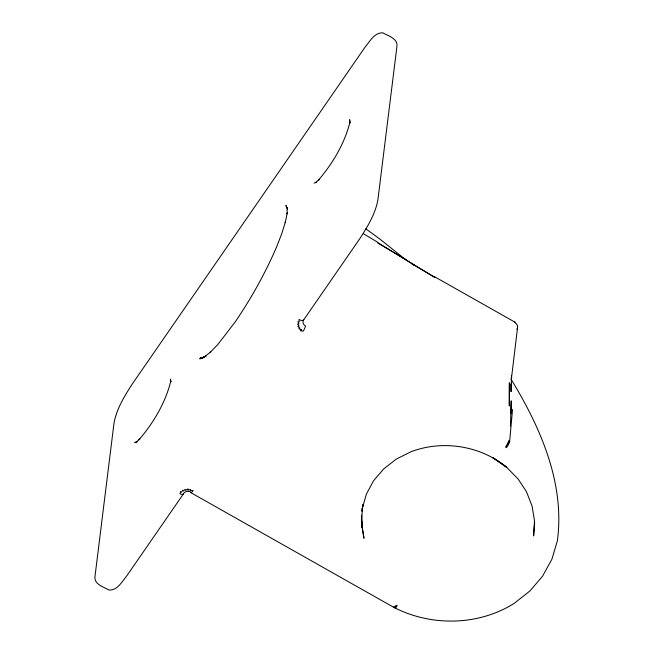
<?xml version="1.0" encoding="UTF-8"?>
<svg xmlns="http://www.w3.org/2000/svg" width="654" height="654" viewBox="0 0 654 654"><rect width="100%" height="100%" fill="white"/><g stroke="black" fill="none" stroke-linecap="round" stroke-linejoin="round"><path stroke-width="0.98" d="M511.019 413.393L511.207 400.837L510.447 426.114M534.653 522.342L533.615 535.945L534.498 520.87L532.103 506.155L526.478 491.734L518.058 478.924L506.662 467.316L492.92 457.686L506.858 467.381C480.526 445.685 442.832 439.651 410.974 451.751L396.267 459.124L383.8 468.82L373.606 480.715L366.453 493.942L362.251 508.518L363.035 504.365M509.638 441.524L508.55 440.796A5.199 1.006 -60.5 0 1 506.278 445.971L505.575 447.058L506.458 447.671A5.199 1.104 -58.1 0 0 509.638 441.524L512.532 409.535M517.633 326.918L511.248 380.056L511.518 375.698L511.232 391.435L511.101 388.582M362.03 510.627L362.398 507.986L361.531 523.102L363.943 538.168L361.531 523.102L361.539 515.139L362.152 527.631L362.005 525.816M361.997 511.273L363.06 504.577M395.776 606.193L396.21 605.31L397.207 605.759A5.199 0.907 -62.9 0 1 395.016 607.386L393.814 606.83A5.199 1.006 -60.5 0 0 394.902 606.937L395.776 606.193A5.199 0.662 -68.5 0 1 394.517 607.165M183.382 493.958L126.909 575.675C122.249 581.193 117.548 590.537 109.087 590.072C103.675 586.965 93.538 584.3 95.043 576.01L114.049 422.786C116.69 408.791 124.334 396.324 131.936 384.503L365.006 47.243C369.665 41.733 374.366 32.389 382.827 32.847C388.231 35.962 398.376 38.619 396.872 46.916L377.857 200.132C375.224 214.128 367.573 226.595 359.978 238.424L303.505 320.141M506.278 445.971L507.046 445.317A5.199 1.324 -52.4 0 0 509.196 441.221M315.424 182.728L319.078 179.646L318.245 180.357C332.714 163.516 344.625 143.578 350.021 121.922L349.816 123.107L349.702 119.666L349.857 120.965M199.895 358.768L205.863 356.185L199.895 358.768L204.874 356.602L204.31 356.986L210.719 351.893L210.269 352.318L217.872 344.445L235.203 321.923C251.316 298.224 265.344 273.086 276.683 246.754L281.735 233.723L285.348 222.139L285.226 222.712L287.269 212.722L287.065 213.907L287.163 207.457L287.523 209.198L285.872 205.438L286.599 206.664M314.01 183.095L316.561 182.204M200.933 358.318L201.628 358.171M136.04 442.317L134.732 442.521L137.283 441.63L136.138 442.153L139.792 439.071L138.967 439.79C153.428 422.942 165.339 403.011 170.735 381.347L170.53 382.533L170.416 379.091L171.062 381.609M202.92 358.13L200.443 357.485L201.497 357.934M395.13 608.024C432.376 626.646 478.842 625.608 514.297 603.299L530.018 590.881L542.599 576.149L551.919 559.195L557.371 540.825C565.089 483.559 540.645 427.798 511.518 379.982M434.689 276.797L514.911 322.136M190.96 492.715L394.027 607.492M363.567 233.846L377.489 242.111M411.611 263.537L414.17 265.189M409.911 262.434L403.101 257.97L414.244 265.14M365.839 228.835L379.647 238.906L405.823 259.777M361.482 520.993L362.357 523.601L361.36 519.873M361.368 521.091L361.866 524.001M511.093 384.078L511.232 391.435L511.093 383.62M514.543 322.267A5.199 1.006 -60.5 0 1 515.123 322.798A5.199 4.619 7.1 0 1 516.881 329.207M509.352 382.909L509.319 405.823L509.352 382.909M187.976 489.061L187.96 490.173L190.657 489.494L190.289 490.557L193.143 490.525A5.199 1.006 -60.5 0 1 190.747 492.053A5.199 4.619 7.1 0 0 183.611 493.427A5.199 2.166 34.6 0 1 180.03 493.86L180.569 491.448L181.51 492.249L182.752 490.067L183.414 491.056L185.278 489.257L185.613 490.345L187.976 489.061M301.363 329.829L300.382 330.711L303.211 331.194A5.199 1.006 -60.5 0 0 305.483 326.019A5.199 4.619 7.1 0 1 303.734 319.61A5.199 2.166 34.6 0 1 298.992 319.471L299.205 321.94L297.905 321.654L298.845 324.016L297.496 324.032L299.107 326.109L297.791 326.444L299.965 328.095L298.78 328.725L301.363 329.829M434.902 277.459L411.137 263.178L434.902 277.459M403.265 258.207L377.562 242.667L403.265 258.207"/></g></svg>
